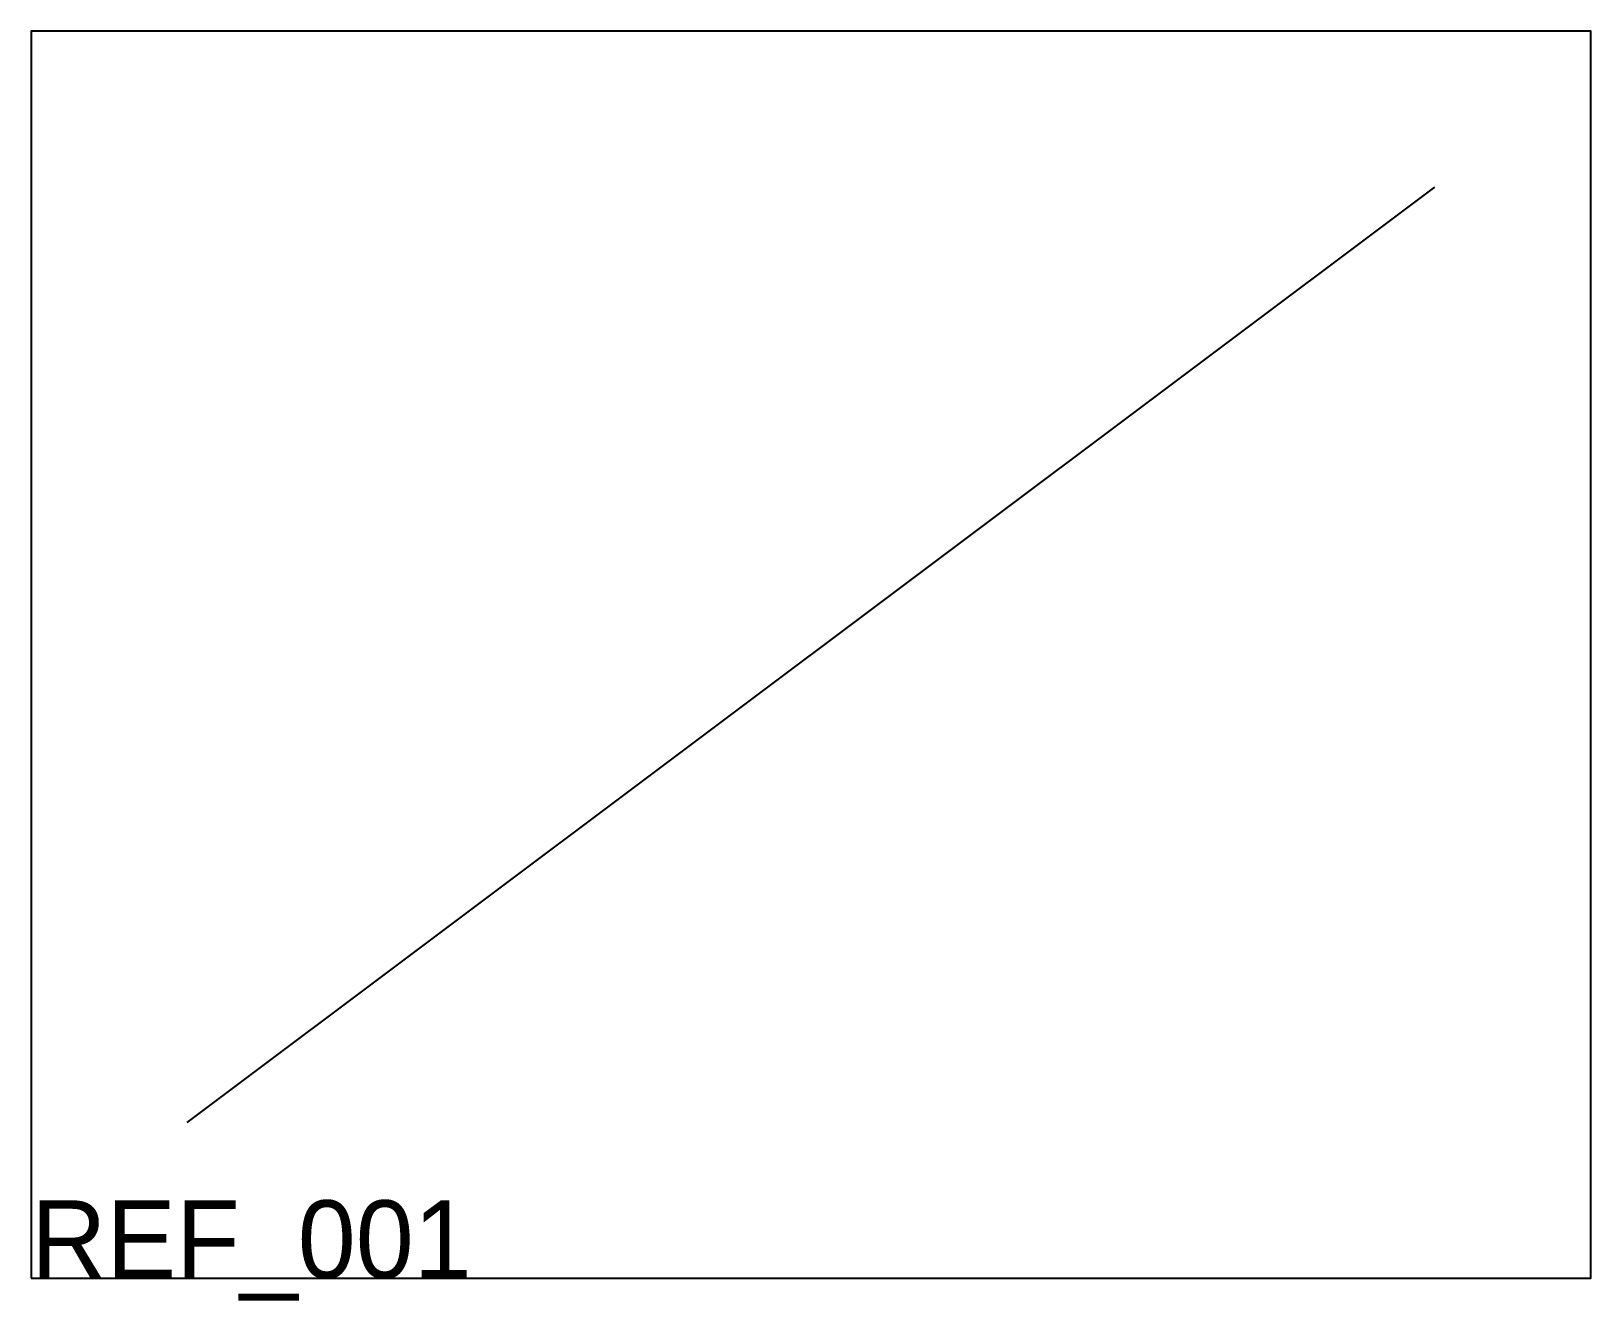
# Model space of a CAD drawing. Header units: metres. Extents: x 0 to 100, y -1 to 80.
import ezdxf

# ---------------------------------------------------------------- set-up
doc = ezdxf.new("R2010")
doc.units = ezdxf.units.M

msp = doc.modelspace()

# ---------------------------------------------------------------- linework, layer by layer
msp.add_lwpolyline([(0, 0), (100, 0), (100, 80), (0, 80)], close=True)
at = {"layer": 'QUOTA'}
msp.add_line((10, 10), (90, 70), dxfattribs=at)

# ---------------------------------------------------------------- texts
at = {"layer": 'TESTO'}
msp.add_text('REF_001', height=5, dxfattribs=at).set_placement((0, 0))

doc.saveas('drawing.dxf')
